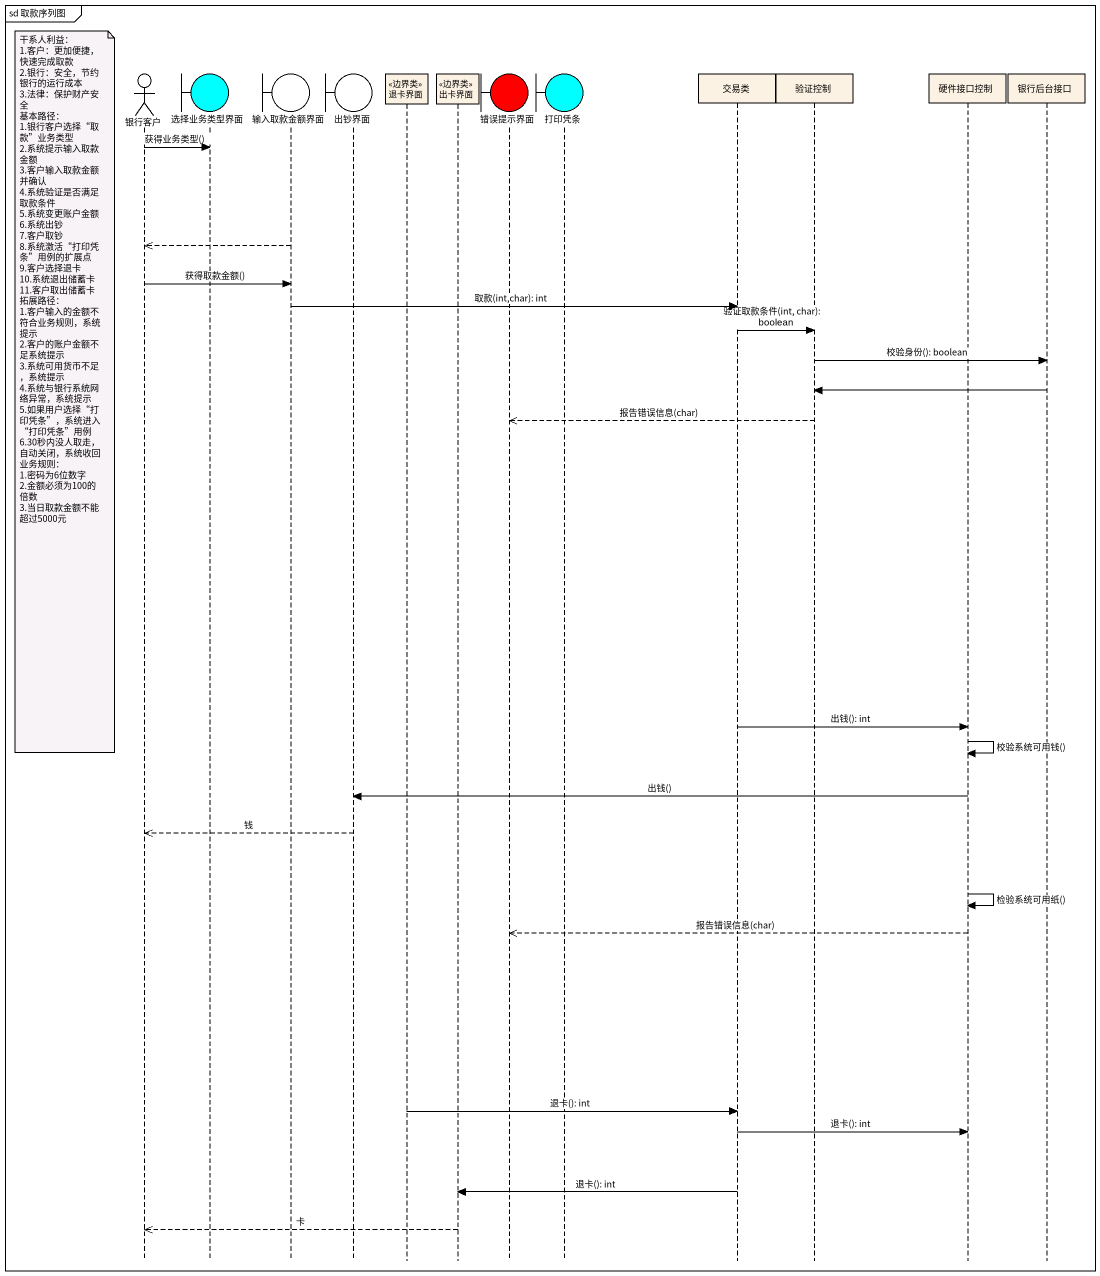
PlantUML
@startuml
mainframe sd 取款序列图
hide footbox
actor 银行客户
boundary 选择业务类型界面 #00FFFF
boundary 输入取款金额界面
boundary 出钞界面
participant 退卡界面 <<边界类>>
participant 出卡界面 <<边界类>>
boundary 错误提示界面 #FF0000
boundary 打印凭条 #00FFFF
participant 交易类
participant 验证控制
participant 硬件接口控制
participant 银行后台接口

银行客户 -> 选择业务类型界面 : 获得业务类型()
输入取款金额界面 -->> 银行客户
银行客户 -> 输入取款金额界面 : 获得取款金额()
输入取款金额界面 -> 交易类 : 取款(int,char): int
交易类 -> 验证控制 : 验证取款条件(int, char): boolean
验证控制 -> 银行后台接口 : 校验身份(): boolean
银行后台接口 -> 验证控制
note left of 银行客户
  干系人利益：
  1.客户：更加便捷，快速完成取款
  2.银行：安全，节约银行的运行成本
  3.法律：保护财产安全
  基本路径：
  1.银行客户选择“取款”业务类型
  2.系统提示输入取款金额
  3.客户输入取款金额并确认
  4.系统验证是否满足取款条件
  5.系统变更账户金额
  6.系统出钞
  7.客户取钞
  8.系统激活“打印凭条”用例的扩展点
  9.客户选择退卡
  10.系统退出储蓄卡
  11.客户取出储蓄卡
  拓展路径：
  1.客户输入的金额不符合业务规则，系统提示
  2.客户的账户金额不足系统提示
  3.系统可用货币不足，系统提示
  4.系统与银行系统网络异常，系统提示
  5.如果用户选择“打印凭条”，系统进入“打印凭条”用例
  6.30秒内没人取走，自动关闭，系统收回
  业务规则：
  1.密码为6位数字
  2.金额必须为100的倍数
  3.当日取款金额不能超过5000元
end note
验证控制 -->> 错误提示界面 : 报告错误信息(char)
交易类 -> 硬件接口控制 : 出钱(): int
硬件接口控制 -> 硬件接口控制 : 校验系统可用钱()
硬件接口控制 -> 出钞界面 : 出钱()
出钞界面 -->> 银行客户 : 钱
硬件接口控制 -> 硬件接口控制 : 检验系统可用纸()
硬件接口控制 -->> 错误提示界面 : 报告错误信息(char)
退卡界面 -> 交易类 : 退卡(): int
交易类 -> 硬件接口控制 : 退卡(): int
交易类 -> 出卡界面 : 退卡(): int
出卡界面 -->> 银行客户 : 卡
@enduml
